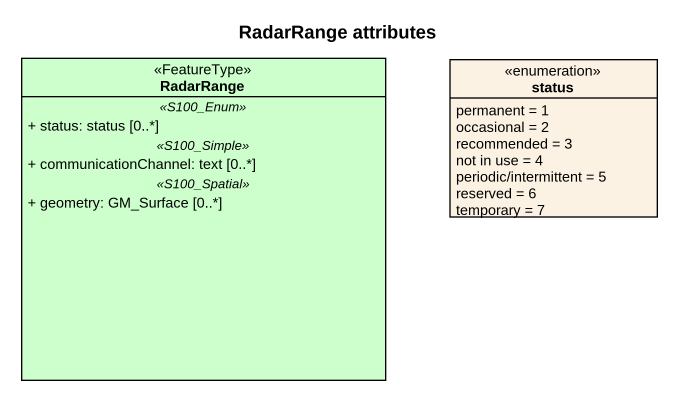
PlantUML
@startuml
title RadarRange attributes
hide circle
hide empty members
skinparam classAttributeIconSize 0
class RadarRange <<FeatureType>> #CCFFCC {
  .. <<S100_Enum>> ..
  + status: status [0..*]
  .. <<S100_Simple>> ..
  + communicationChannel: text [0..*]
  .. <<S100_Spatial>> ..
  + geometry: GM_Surface [0..*]
}
enum status #FCF2E3 {
  permanent = 1
  occasional = 2
  recommended = 3
  not in use = 4
  periodic/intermittent = 5
  reserved = 6
  temporary = 7
}
@enduml
